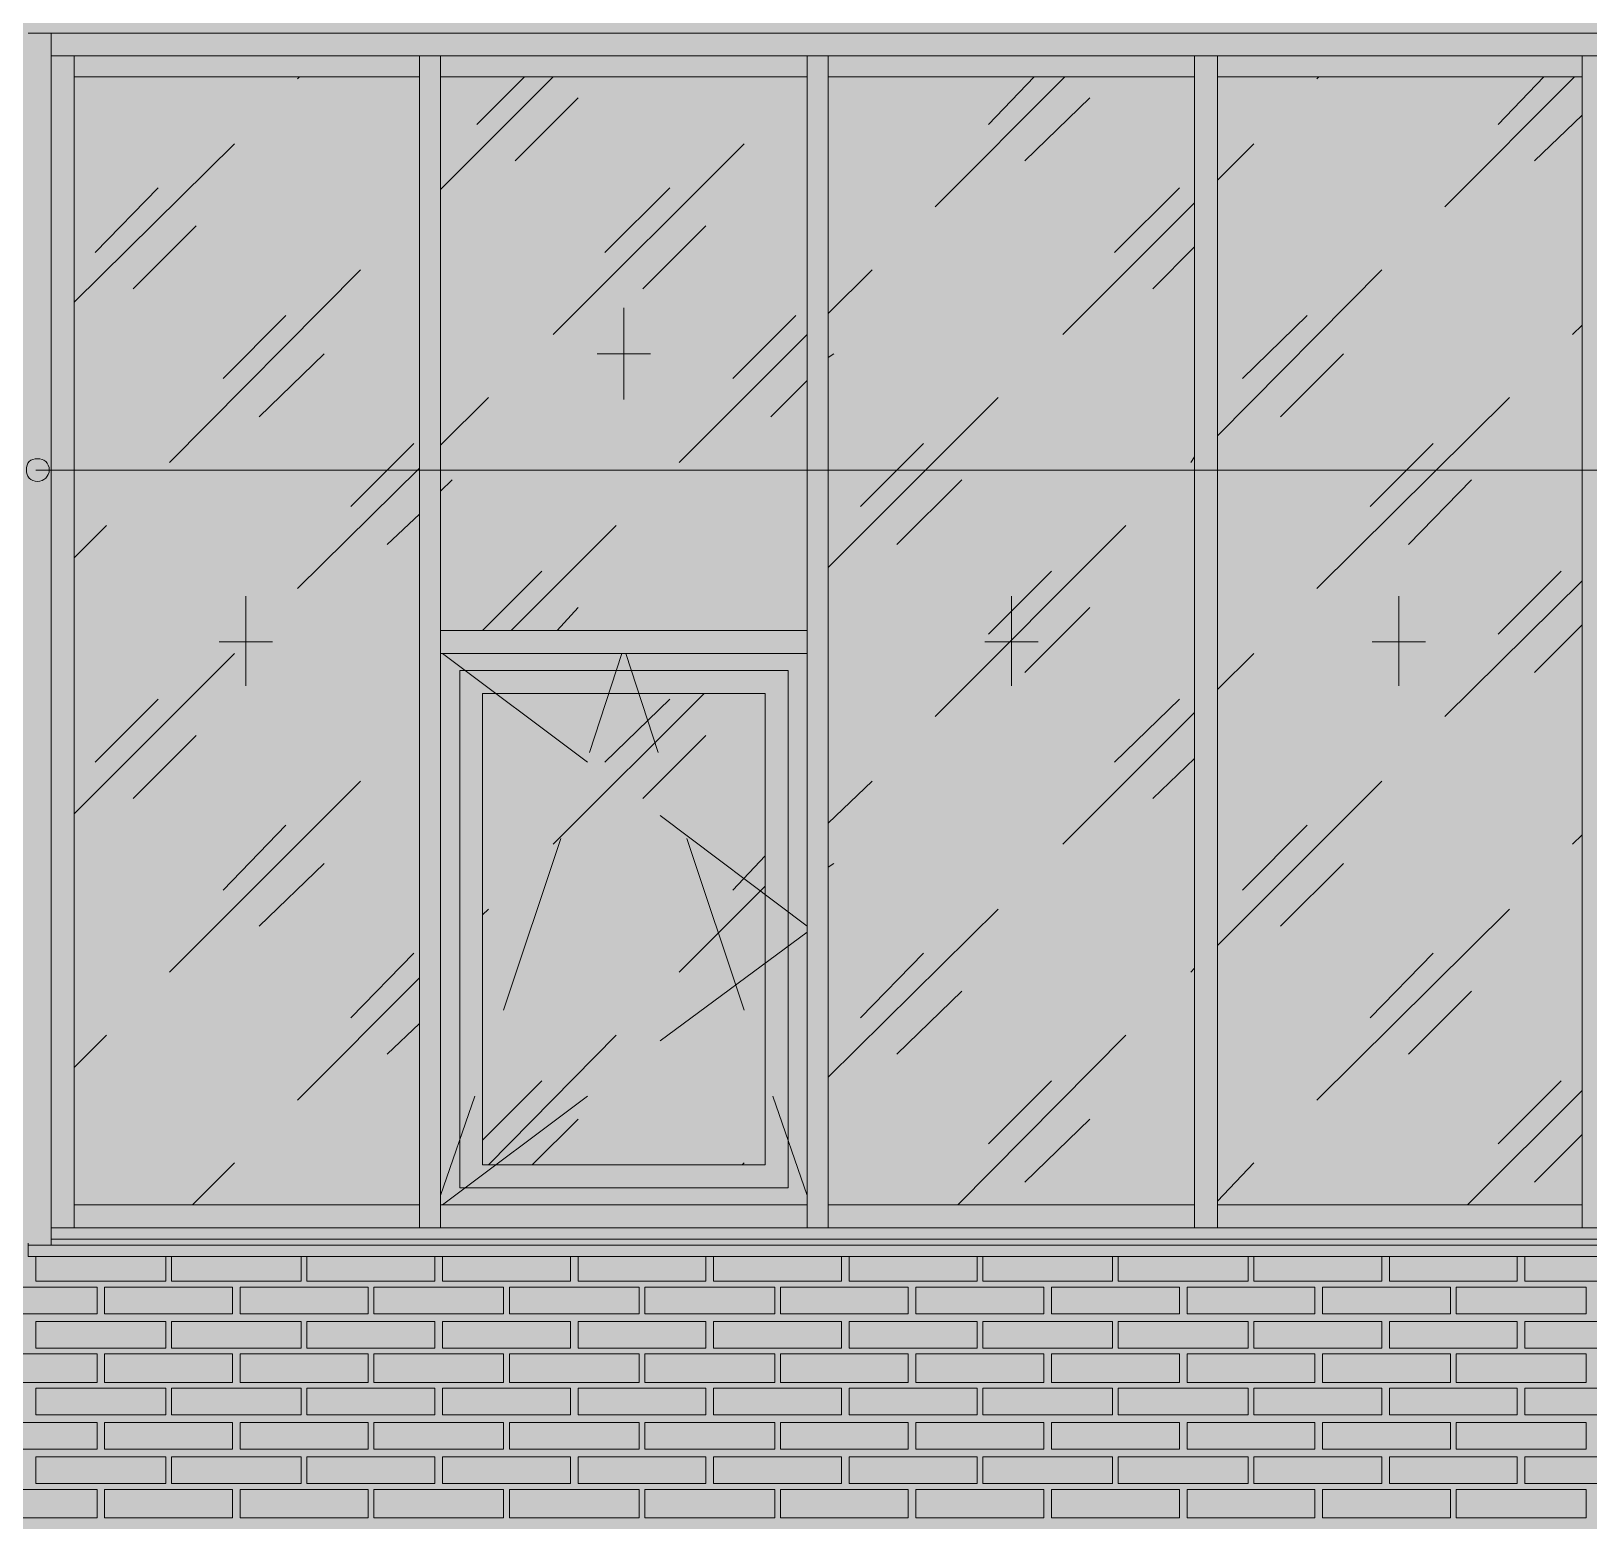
# Model space of a CAD drawing. Header units: millimetres. Extents: x -28928 to 100580, y -22867 to 36490.
# Drawn here: x -4180 to -728, y 24689 to 27991 of the extents above; entities that cross this region are included whole.
import ezdxf

# ---------------------------------------------------------------- set-up
doc = ezdxf.new("R2010")
doc.units = ezdxf.units.MM
doc.layers.add('PDF _Геометрия', color=7, linetype='Continuous', true_color=0x8f8e8d)
doc.layers.add('PDF _Сплошная заливка', color=7, linetype='Continuous', true_color=0xffffff)

msp = doc.modelspace()

# ---------------------------------------------------------------- hatches: boundary and pattern name
at = {"layer": 'PDF _Сплошная заливка', "true_color": 0xdcd6cf, "transparency": 33554559}
msp.add_hatch(color=254, dxfattribs=at).paths.add_polyline_path([(-18676.6, 16343.4), (-18676.6, 19592.6), (-17276.3, 19592.6), (-17276.3, 16343.4), (19112.6, 16343.4), (19112.6, 30089.1), (-21853.9, 30089.1), (-21853.9, 16343.4), (-21375.9, 16343.4), (-21375.9, 19592.6), (-19277.4, 19592.6), (-19277.4, 16343.4)])

# ---------------------------------------------------------------- linework, layer by layer
at = {"layer": 'PDF _Геометрия', "color": 7, "lineweight": 9}
for points in [[(-4135.5, 25299.9), (-4135.5, 25363.4), (-4135.5, 26636.8), (-4135.5, 27935.7), (-4084.7, 27935.7), (-4084.7, 26636.8), (-4084.7, 25338), (-4135.5, 25338), (-4135.5, 26636.8), (-4135.5, 27910.3), (-4135.5, 27986.4), (-4186.3, 27986.4)], [(-4186.3, 27986.4), (-2388.2, 27986.4), (1110.7, 27986.4), (3611.1, 27986.4), (3611.1, 25287.2), (3611.1, 25363.4), (3611.1, 26636.8), (3611.1, 27910.3), (3611.1, 27986.4), (3560.3, 27986.4), (3560.3, 27910.3), (3560.3, 26636.8), (3560.3, 25338), (3509.5, 25338), (3509.5, 26636.8), (3509.5, 27935.7), (3560.3, 27935.7), (3560.3, 26636.8), (3560.3, 25363.4), (3560.3, 25299.9)], [(-3589.7, 27884.9), (-3585.5, 27889.1)], [(-3272.4, 27639.5), (-3022.8, 27889.1)], [(-3192, 27783.4), (-3086.3, 27889.1)], [(-2176.6, 27601.4), (-1888.9, 27889.1)], [(-2058.2, 27783.4), (-1956.6, 27889.1)], [(-1330.5, 27884.9), (-1326.3, 27889.1)], [(-1047, 27601.4), (-759.3, 27889.1)], [(-928.6, 27783.4), (-827, 27889.1)], [(-3107.4, 27703), (-2967.8, 27842.6)], [(-1977.8, 27703), (-1833.9, 27842.6)], [(-848.2, 27703), (-742.4, 27804.5)], [(-4084.7, 27389.9), (-3729.3, 27741)], [(-3022.8, 27318), (-2599.7, 27741)], [(-1550.5, 27660.7), (-1470.1, 27741)], [(-4038.2, 27499.9), (-3898.6, 27643.7)], [(-2908.6, 27499.9), (-2764.7, 27643.7)], [(-1778.9, 27499.9), (-1635.1, 27643.7)], [(-1893.2, 27318), (-1601.3, 27609.9)], [(-3953.6, 27419.5), (-3813.9, 27559.1)], [(-2823.9, 27419.5), (-2684.3, 27559.1)], [(-1694.3, 27419.5), (-1601.3, 27512.6)], [(-3873.2, 27034.5), (-3450.1, 27461.8)], [(-2413.6, 27364.5), (-2316.3, 27461.8)], [(-1550.5, 27093.7), (-1186.6, 27461.8)], [(-2866.3, 27377.2), (-2866.3, 27174.1)], [(-3754.7, 27220.7), (-3615.1, 27360.3)], [(-2625.1, 27220.7), (-2485.5, 27360.3)], [(-1495.5, 27220.7), (-1351.6, 27360.3)], [(-2743.6, 27034.5), (-2460.1, 27318)], [(-763.6, 27318), (-742.4, 27339.1)], [(-3674.3, 27136), (-3530.5, 27275.7)], [(-2925.5, 27275.7), (-2807, 27275.7)], [(-2413.6, 27267.2), (-2400.9, 27275.7)], [(-1410.9, 27136), (-1271.3, 27275.7)], [(-2540.5, 27136), (-2460.1, 27216.4)], [(-3272.4, 27072.6), (-3166.6, 27178.4)], [(-2413.6, 26801.8), (-2037, 27178.4)], [(-1330.5, 26755.3), (-903.2, 27178.4)], [(-3471.3, 26937.2), (-3331.6, 27076.8)], [(-2341.6, 26937.2), (-2202, 27076.8)], [(-1212, 26937.2), (-1072.4, 27076.8)], [(-1609.7, 27034.5), (-1601.3, 27047.2)], [(-4169.3, 27017.6), (3729.5, 27017.6)], [(-3589.7, 26755.3), (-3318.9, 27021.8)], [(-3272.4, 26971), (-3247, 26996.4)], [(-2261.3, 26852.6), (-2117.4, 26996.4)], [(-1127.4, 26852.6), (-987.8, 26996.4)], [(-4084.7, 26823), (-4012.8, 26894.9)], [(-3390.9, 26852.6), (-3318.9, 26920.3)], [(-3115.9, 26662.2), (-2883.2, 26894.9)], [(-2176.6, 26471.8), (-1753.6, 26894.9)], [(-3179.3, 26662.2), (-3048.2, 26793.4)], [(-2058.2, 26653.7), (-1918.6, 26793.4)], [(-928.6, 26653.7), (-788.9, 26793.4)], [(-1047, 26471.8), (-742.4, 26772.2)], [(-3703.9, 26738.4), (-3703.9, 26539.5)], [(-2007.4, 26738.4), (-2007.4, 26539.5)], [(-1148.6, 26738.4), (-1148.6, 26539.5)], [(-3014.3, 26662.2), (-2967.8, 26713)], [(-1977.8, 26569.1), (-1833.9, 26713)], [(-848.2, 26569.1), (-742.4, 26674.9)], [(-3763.2, 26636.8), (-3644.7, 26636.8)], [(-2066.6, 26636.8), (-1948.2, 26636.8)], [(-1207.8, 26636.8), (-1089.3, 26636.8)], [(-4084.7, 26256), (-3729.3, 26611.4)], [(-3268.2, 26611.4), (-2946.6, 26370.3)], [(-2942.4, 26391.4), (-2870.5, 26611.4)], [(-2862, 26611.4), (-2790.1, 26391.4)], [(-1550.5, 26531), (-1470.1, 26611.4)], [(-3022.8, 26188.4), (-2688.6, 26522.6)], [(-4038.2, 26370.3), (-3898.6, 26509.9)], [(-2908.6, 26370.3), (-2764.7, 26509.9)], [(-1893.2, 26188.4), (-1601.3, 26480.3)], [(-1778.9, 26370.3), (-1635.1, 26509.9)], [(-3953.6, 26289.9), (-3813.9, 26429.5)], [(-2823.9, 26289.9), (-2684.3, 26429.5)], [(-1694.3, 26289.9), (-1601.3, 26378.7)], [(-3873.2, 25904.9), (-3450.1, 26328)], [(-2413.6, 26234.9), (-2316.3, 26328)], [(-1550.5, 25964.1), (-1186.6, 26328)], [(-2785.9, 26251.8), (-2460.1, 26006.4)], [(-3754.7, 26086.8), (-3615.1, 26230.7)], [(-1495.5, 26086.8), (-1351.6, 26230.7)], [(-763.6, 26188.4), (-742.4, 26209.5)], [(-3132.8, 25820.3), (-3005.9, 26201)], [(-2726.6, 26201), (-2599.7, 25820.3)], [(-3674.3, 26006.4), (-3530.5, 26146)], [(-2625.1, 26086.8), (-2553.2, 26163)], [(-2413.6, 26137.6), (-2400.9, 26146)], [(-1410.9, 26006.4), (-1271.3, 26146)], [(-2743.6, 25904.9), (-2553.2, 26095.3)], [(-3179.3, 26031.8), (-3166.6, 26044.5)], [(-2413.6, 25672.2), (-2037, 26044.5)], [(-1330.5, 25621.4), (-903.2, 26044.5)], [(-2785.9, 25752.6), (-2460.1, 25993.7)], [(-3471.3, 25803.4), (-3331.6, 25947.2)], [(-2341.6, 25803.4), (-2202, 25947.2)], [(-1212, 25803.4), (-1072.4, 25947.2)], [(-1609.7, 25904.9), (-1601.3, 25913.4)], [(-3589.7, 25621.4), (-3318.9, 25892.2)], [(-2261.3, 25723), (-2117.4, 25862.6)], [(-1127.4, 25723), (-987.8, 25862.6)], [(-3390.9, 25723), (-3318.9, 25790.7)], [(-4084.7, 25693.4), (-4012.8, 25765.3)], [(-3166.6, 25477.6), (-2883.2, 25765.3)], [(-2125.9, 25388.7), (-1753.6, 25765.3)], [(-3179.3, 25532.6), (-3048.2, 25663.7)], [(-2058.2, 25524.1), (-1918.6, 25663.7)], [(-928.6, 25524.1), (-788.9, 25663.7)], [(-3272.4, 25409.9), (-3196.3, 25629.9)], [(-3268.2, 25388.7), (-2946.6, 25629.9)], [(-2536.3, 25629.9), (-2460.1, 25409.9)], [(-996.3, 25388.7), (-742.4, 25642.6)], [(-3069.3, 25477.6), (-2967.8, 25579.1)], [(-1977.8, 25439.5), (-1833.9, 25579.1)], [(-848.2, 25439.5), (-742.4, 25545.3)], [(-3822.4, 25388.7), (-3729.3, 25481.8)], [(-2603.9, 25477.6), (-2599.7, 25481.8)], [(-1550.5, 25397.2), (-1470.1, 25481.8)], [(3560.3, 25338), (-4135.5, 25338)], [(3560.3, 25312.6), (-4135.5, 25312.6), (3560.3, 25312.6)], [(3560.3, 25312.6), (-4135.5, 25312.6)], [(3611.1, 25304.1), (3611.1, 25299.9), (-4186.3, 25299.9), (-4186.3, 25304.1)], [(3611.1, 25299.9), (3611.1, 25274.5), (-4186.3, 25274.5), (-4186.3, 25299.9)]]:
    msp.add_lwpolyline(points, dxfattribs=at)
for points in [[(-4135.5, 27986.4), (-4110.1, 27986.4), (-3297.8, 27986.4), (-2434.7, 27986.4), (-1575.9, 27986.4), (-717, 27986.4), (141.8, 27986.4), (1000.7, 27986.4), (1859.5, 27986.4), (2718.4, 27986.4), (3534.9, 27986.4), (3560.3, 27986.4), (3560.3, 27935.7), (3534.9, 27935.7), (2718.4, 27935.7), (1859.5, 27935.7), (1000.7, 27935.7), (141.8, 27935.7), (-717, 27935.7), (-1575.9, 27935.7), (-2434.7, 27935.7), (-3297.8, 27935.7), (-4110.1, 27935.7), (-4135.5, 27935.7)], [(-3318.9, 27889.1), (-4084.7, 27889.1), (-4084.7, 27935.7), (-3318.9, 27935.7)], [(-3318.9, 26636.8), (-3318.9, 27935.7), (-3272.4, 27935.7), (-3272.4, 26636.8), (-3272.4, 25338), (-3318.9, 25338)], [(-2460.1, 27889.1), (-3272.4, 27889.1), (-3272.4, 27935.7), (-2460.1, 27935.7)], [(-2460.1, 26636.8), (-2460.1, 27935.7), (-2413.6, 27935.7), (-2413.6, 26636.8), (-2413.6, 25338), (-2460.1, 25338)], [(-1601.3, 27889.1), (-2413.6, 27889.1), (-2413.6, 27935.7), (-1601.3, 27935.7)], [(-1601.3, 26636.8), (-1601.3, 27935.7), (-1550.5, 27935.7), (-1550.5, 26636.8), (-1550.5, 25338), (-1601.3, 25338)], [(-742.4, 27889.1), (-1550.5, 27889.1), (-1550.5, 27935.7), (-742.4, 27935.7)], [(-742.4, 26636.8), (-742.4, 27935.7), (-691.6, 27935.7), (-691.6, 26636.8), (-691.6, 25338), (-742.4, 25338)], [(-2460.1, 26611.4), (-3272.4, 26611.4), (-3272.4, 26662.2), (-2460.1, 26662.2)], [(-3230.1, 26573.4), (-2502.4, 26573.4), (-2502.4, 25426.8), (-3230.1, 25426.8)], [(-2502.4, 26573.4), (-2502.4, 25426.8), (-3230.1, 25426.8), (-3230.1, 26573.4)], [(-2553.2, 26522.6), (-3179.3, 26522.6), (-3179.3, 25477.6), (-2553.2, 25477.6)], [(-3179.3, 25477.6), (-3179.3, 26522.6), (-2553.2, 26522.6), (-2553.2, 25477.6)], [(-3318.9, 25338), (-4084.7, 25338), (-4084.7, 25388.7), (-3318.9, 25388.7)], [(-2460.1, 25338), (-3272.4, 25338), (-3272.4, 25388.7), (-2460.1, 25388.7)], [(-1601.3, 25338), (-2413.6, 25338), (-2413.6, 25388.7), (-1601.3, 25388.7)], [(-742.4, 25338), (-1550.5, 25338), (-1550.5, 25388.7), (-742.4, 25388.7)]]:
    msp.add_lwpolyline(points, close=True, dxfattribs=at)
at = {"layer": 'PDF _Геометрия', "lineweight": 9}
for points in [[(-3881.6, 25274.5), (-3881.6, 25219.5), (-4169.3, 25219.5), (-4169.3, 25274.5)], [(-3581.3, 25274.5), (-3581.3, 25219.5), (-3868.9, 25219.5), (-3868.9, 25274.5)], [(-3285.1, 25274.5), (-3285.1, 25219.5), (-3568.6, 25219.5), (-3568.6, 25274.5)], [(-2984.7, 25274.5), (-2984.7, 25219.5), (-3268.2, 25219.5), (-3268.2, 25274.5)], [(-2684.3, 25274.5), (-2684.3, 25219.5), (-2967.8, 25219.5), (-2967.8, 25274.5)], [(-2383.9, 25274.5), (-2383.9, 25219.5), (-2667.4, 25219.5), (-2667.4, 25274.5)], [(-2083.6, 25274.5), (-2083.6, 25219.5), (-2367, 25219.5), (-2367, 25274.5)], [(-1783.2, 25274.5), (-1783.2, 25219.5), (-2070.9, 25219.5), (-2070.9, 25274.5)], [(-1482.8, 25274.5), (-1482.8, 25219.5), (-1770.5, 25219.5), (-1770.5, 25274.5)], [(-1186.6, 25274.5), (-1186.6, 25219.5), (-1470.1, 25219.5), (-1470.1, 25274.5)], [(-886.3, 25274.5), (-886.3, 25219.5), (-1169.7, 25219.5), (-1169.7, 25274.5)], [(-585.9, 25274.5), (-585.9, 25219.5), (-869.3, 25219.5), (-869.3, 25274.5)]]:
    msp.add_lwpolyline(points, dxfattribs=at)
for points in [[(-4033.9, 25147.6), (-4173.6, 25147.6), (-4317.4, 25147.6), (-4317.4, 25206.8), (-4173.6, 25206.8), (-4033.9, 25206.8)], [(-3733.6, 25147.6), (-3877.4, 25147.6), (-4017, 25147.6), (-4017, 25206.8), (-3877.4, 25206.8), (-3733.6, 25206.8)], [(-3433.2, 25147.6), (-3577, 25147.6), (-3716.6, 25147.6), (-3716.6, 25206.8), (-3577, 25206.8), (-3433.2, 25206.8)], [(-3132.8, 25147.6), (-3276.6, 25147.6), (-3420.5, 25147.6), (-3420.5, 25206.8), (-3276.6, 25206.8), (-3132.8, 25206.8)], [(-2832.4, 25147.6), (-2976.3, 25147.6), (-3120.1, 25147.6), (-3120.1, 25206.8), (-2976.3, 25206.8), (-2832.4, 25206.8)], [(-2532, 25147.6), (-2675.9, 25147.6), (-2819.7, 25147.6), (-2819.7, 25206.8), (-2675.9, 25206.8), (-2532, 25206.8)], [(-2235.9, 25147.6), (-2375.5, 25147.6), (-2519.3, 25147.6), (-2519.3, 25206.8), (-2375.5, 25206.8), (-2235.9, 25206.8)], [(-1935.5, 25147.6), (-2075.1, 25147.6), (-2218.9, 25147.6), (-2218.9, 25206.8), (-2075.1, 25206.8), (-1935.5, 25206.8)], [(-1635.1, 25147.6), (-1778.9, 25147.6), (-1918.6, 25147.6), (-1918.6, 25206.8), (-1778.9, 25206.8), (-1635.1, 25206.8)], [(-1334.7, 25147.6), (-1478.6, 25147.6), (-1618.2, 25147.6), (-1618.2, 25206.8), (-1478.6, 25206.8), (-1334.7, 25206.8)], [(-1034.3, 25147.6), (-1178.2, 25147.6), (-1317.8, 25147.6), (-1317.8, 25206.8), (-1178.2, 25206.8), (-1034.3, 25206.8)], [(-733.9, 25147.6), (-877.8, 25147.6), (-1021.6, 25147.6), (-1021.6, 25206.8), (-877.8, 25206.8), (-733.9, 25206.8)], [(-3881.6, 25130.7), (-3881.6, 25071.4), (-4169.3, 25071.4), (-4169.3, 25130.7)], [(-3581.3, 25130.7), (-3581.3, 25071.4), (-3868.9, 25071.4), (-3868.9, 25130.7)], [(-3285.1, 25130.7), (-3285.1, 25071.4), (-3568.6, 25071.4), (-3568.6, 25130.7)], [(-2984.7, 25130.7), (-2984.7, 25071.4), (-3268.2, 25071.4), (-3268.2, 25130.7)], [(-2684.3, 25130.7), (-2684.3, 25071.4), (-2967.8, 25071.4), (-2967.8, 25130.7)], [(-2383.9, 25130.7), (-2383.9, 25071.4), (-2667.4, 25071.4), (-2667.4, 25130.7)], [(-2083.6, 25130.7), (-2083.6, 25071.4), (-2367, 25071.4), (-2367, 25130.7)], [(-1783.2, 25130.7), (-1783.2, 25071.4), (-2070.9, 25071.4), (-2070.9, 25130.7)], [(-1482.8, 25130.7), (-1482.8, 25071.4), (-1770.5, 25071.4), (-1770.5, 25130.7)], [(-1186.6, 25130.7), (-1186.6, 25071.4), (-1470.1, 25071.4), (-1470.1, 25130.7)], [(-886.3, 25130.7), (-886.3, 25071.4), (-1169.7, 25071.4), (-1169.7, 25130.7)], [(-585.9, 25130.7), (-585.9, 25071.4), (-869.3, 25071.4), (-869.3, 25130.7)], [(-4033.9, 24995.3), (-4173.6, 24995.3), (-4317.4, 24995.3), (-4317.4, 25058.7), (-4173.6, 25058.7), (-4033.9, 25058.7)], [(-3733.6, 24995.3), (-3877.4, 24995.3), (-4017, 24995.3), (-4017, 25058.7), (-3877.4, 25058.7), (-3733.6, 25058.7)], [(-3433.2, 24995.3), (-3577, 24995.3), (-3716.6, 24995.3), (-3716.6, 25058.7), (-3577, 25058.7), (-3433.2, 25058.7)], [(-3132.8, 24995.3), (-3276.6, 24995.3), (-3420.5, 24995.3), (-3420.5, 25058.7), (-3276.6, 25058.7), (-3132.8, 25058.7)], [(-2832.4, 24995.3), (-2976.3, 24995.3), (-3120.1, 24995.3), (-3120.1, 25058.7), (-2976.3, 25058.7), (-2832.4, 25058.7)], [(-2532, 24995.3), (-2675.9, 24995.3), (-2819.7, 24995.3), (-2819.7, 25058.7), (-2675.9, 25058.7), (-2532, 25058.7)], [(-2235.9, 24995.3), (-2375.5, 24995.3), (-2519.3, 24995.3), (-2519.3, 25058.7), (-2375.5, 25058.7), (-2235.9, 25058.7)], [(-1935.5, 24995.3), (-2075.1, 24995.3), (-2218.9, 24995.3), (-2218.9, 25058.7), (-2075.1, 25058.7), (-1935.5, 25058.7)], [(-1635.1, 24995.3), (-1778.9, 24995.3), (-1918.6, 24995.3), (-1918.6, 25058.7), (-1778.9, 25058.7), (-1635.1, 25058.7)], [(-1334.7, 24995.3), (-1478.6, 24995.3), (-1618.2, 24995.3), (-1618.2, 25058.7), (-1478.6, 25058.7), (-1334.7, 25058.7)], [(-1034.3, 24995.3), (-1178.2, 24995.3), (-1317.8, 24995.3), (-1317.8, 25058.7), (-1178.2, 25058.7), (-1034.3, 25058.7)], [(-733.9, 24995.3), (-877.8, 24995.3), (-1021.6, 24995.3), (-1021.6, 25058.7), (-877.8, 25058.7), (-733.9, 25058.7)], [(-3881.6, 24982.6), (-3881.6, 24923.4), (-4169.3, 24923.4), (-4169.3, 24982.6)], [(-3581.3, 24982.6), (-3581.3, 24923.4), (-3868.9, 24923.4), (-3868.9, 24982.6)], [(-3285.1, 24982.6), (-3285.1, 24923.4), (-3568.6, 24923.4), (-3568.6, 24982.6)], [(-2984.7, 24982.6), (-2984.7, 24923.4), (-3268.2, 24923.4), (-3268.2, 24982.6)], [(-2684.3, 24982.6), (-2684.3, 24923.4), (-2967.8, 24923.4), (-2967.8, 24982.6)], [(-2383.9, 24982.6), (-2383.9, 24923.4), (-2667.4, 24923.4), (-2667.4, 24982.6)], [(-2083.6, 24982.6), (-2083.6, 24923.4), (-2367, 24923.4), (-2367, 24982.6)], [(-1783.2, 24982.6), (-1783.2, 24923.4), (-2070.9, 24923.4), (-2070.9, 24982.6)], [(-1482.8, 24982.6), (-1482.8, 24923.4), (-1770.5, 24923.4), (-1770.5, 24982.6)], [(-1186.6, 24982.6), (-1186.6, 24923.4), (-1470.1, 24923.4), (-1470.1, 24982.6)], [(-886.3, 24982.6), (-886.3, 24923.4), (-1169.7, 24923.4), (-1169.7, 24982.6)], [(-585.9, 24982.6), (-585.9, 24923.4), (-869.3, 24923.4), (-869.3, 24982.6)], [(-4033.9, 24847.2), (-4173.6, 24847.2), (-4317.4, 24847.2), (-4317.4, 24906.4), (-4173.6, 24906.4), (-4033.9, 24906.4)], [(-3733.6, 24847.2), (-3877.4, 24847.2), (-4017, 24847.2), (-4017, 24906.4), (-3877.4, 24906.4), (-3733.6, 24906.4)], [(-3433.2, 24847.2), (-3577, 24847.2), (-3716.6, 24847.2), (-3716.6, 24906.4), (-3577, 24906.4), (-3433.2, 24906.4)], [(-3132.8, 24847.2), (-3276.6, 24847.2), (-3420.5, 24847.2), (-3420.5, 24906.4), (-3276.6, 24906.4), (-3132.8, 24906.4)], [(-2832.4, 24847.2), (-2976.3, 24847.2), (-3120.1, 24847.2), (-3120.1, 24906.4), (-2976.3, 24906.4), (-2832.4, 24906.4)], [(-2532, 24847.2), (-2675.9, 24847.2), (-2819.7, 24847.2), (-2819.7, 24906.4), (-2675.9, 24906.4), (-2532, 24906.4)], [(-2235.9, 24847.2), (-2375.5, 24847.2), (-2519.3, 24847.2), (-2519.3, 24906.4), (-2375.5, 24906.4), (-2235.9, 24906.4)], [(-1935.5, 24847.2), (-2075.1, 24847.2), (-2218.9, 24847.2), (-2218.9, 24906.4), (-2075.1, 24906.4), (-1935.5, 24906.4)], [(-1635.1, 24847.2), (-1778.9, 24847.2), (-1918.6, 24847.2), (-1918.6, 24906.4), (-1778.9, 24906.4), (-1635.1, 24906.4)], [(-1334.7, 24847.2), (-1478.6, 24847.2), (-1618.2, 24847.2), (-1618.2, 24906.4), (-1478.6, 24906.4), (-1334.7, 24906.4)], [(-1034.3, 24847.2), (-1178.2, 24847.2), (-1317.8, 24847.2), (-1317.8, 24906.4), (-1178.2, 24906.4), (-1034.3, 24906.4)], [(-733.9, 24847.2), (-877.8, 24847.2), (-1021.6, 24847.2), (-1021.6, 24906.4), (-877.8, 24906.4), (-733.9, 24906.4)], [(-3881.6, 24830.3), (-3881.6, 24771), (-4169.3, 24771), (-4169.3, 24830.3)], [(-3581.3, 24830.3), (-3581.3, 24771), (-3868.9, 24771), (-3868.9, 24830.3)], [(-3285.1, 24830.3), (-3285.1, 24771), (-3568.6, 24771), (-3568.6, 24830.3)], [(-2984.7, 24830.3), (-2984.7, 24771), (-3268.2, 24771), (-3268.2, 24830.3)], [(-2684.3, 24830.3), (-2684.3, 24771), (-2967.8, 24771), (-2967.8, 24830.3)], [(-2383.9, 24830.3), (-2383.9, 24771), (-2667.4, 24771), (-2667.4, 24830.3)], [(-2083.6, 24830.3), (-2083.6, 24771), (-2367, 24771), (-2367, 24830.3)], [(-1783.2, 24830.3), (-1783.2, 24771), (-2070.9, 24771), (-2070.9, 24830.3)], [(-1482.8, 24830.3), (-1482.8, 24771), (-1770.5, 24771), (-1770.5, 24830.3)], [(-1186.6, 24830.3), (-1186.6, 24771), (-1470.1, 24771), (-1470.1, 24830.3)], [(-886.3, 24830.3), (-886.3, 24771), (-1169.7, 24771), (-1169.7, 24830.3)], [(-585.9, 24830.3), (-585.9, 24771), (-869.3, 24771), (-869.3, 24830.3)], [(-4033.9, 24694.9), (-4173.6, 24694.9), (-4317.4, 24694.9), (-4317.4, 24758.4), (-4173.6, 24758.4), (-4033.9, 24758.4)], [(-3733.6, 24694.9), (-3877.4, 24694.9), (-4017, 24694.9), (-4017, 24758.4), (-3877.4, 24758.4), (-3733.6, 24758.4)], [(-3433.2, 24694.9), (-3577, 24694.9), (-3716.6, 24694.9), (-3716.6, 24758.4), (-3577, 24758.4), (-3433.2, 24758.4)], [(-3132.8, 24694.9), (-3276.6, 24694.9), (-3420.5, 24694.9), (-3420.5, 24758.4), (-3276.6, 24758.4), (-3132.8, 24758.4)], [(-2832.4, 24694.9), (-2976.3, 24694.9), (-3120.1, 24694.9), (-3120.1, 24758.4), (-2976.3, 24758.4), (-2832.4, 24758.4)], [(-2532, 24694.9), (-2675.9, 24694.9), (-2819.7, 24694.9), (-2819.7, 24758.4), (-2675.9, 24758.4), (-2532, 24758.4)], [(-2235.9, 24694.9), (-2375.5, 24694.9), (-2519.3, 24694.9), (-2519.3, 24758.4), (-2375.5, 24758.4), (-2235.9, 24758.4)], [(-1935.5, 24694.9), (-2075.1, 24694.9), (-2218.9, 24694.9), (-2218.9, 24758.4), (-2075.1, 24758.4), (-1935.5, 24758.4)], [(-1635.1, 24694.9), (-1778.9, 24694.9), (-1918.6, 24694.9), (-1918.6, 24758.4), (-1778.9, 24758.4), (-1635.1, 24758.4)], [(-1334.7, 24694.9), (-1478.6, 24694.9), (-1618.2, 24694.9), (-1618.2, 24758.4), (-1478.6, 24758.4), (-1334.7, 24758.4)], [(-1034.3, 24694.9), (-1178.2, 24694.9), (-1317.8, 24694.9), (-1317.8, 24758.4), (-1178.2, 24758.4), (-1034.3, 24758.4)], [(-733.9, 24694.9), (-877.8, 24694.9), (-1021.6, 24694.9), (-1021.6, 24758.4), (-877.8, 24758.4), (-733.9, 24758.4)]]:
    msp.add_lwpolyline(points, close=True, dxfattribs=at)
at = {"layer": 'PDF _Геометрия', "color": 7, "lineweight": 9}
for points in [[(-4190.5, 27017.6), (-4190.5, 27034.5), (-4182, 27043), (-4165.1, 27043)], [(-4190.5, 27017.6), (-4190.5, 27034.5), (-4182, 27043), (-4165.1, 27043)], [(-4165.1, 27043), (-4152.4, 27043), (-4139.7, 27034.5), (-4139.7, 27017.6)], [(-4165.1, 27043), (-4152.4, 27043), (-4139.7, 27034.5), (-4139.7, 27017.6)], [(-4165.1, 26992.2), (-4182, 26992.2), (-4190.5, 27004.9), (-4190.5, 27017.6)], [(-4165.1, 26992.2), (-4182, 26992.2), (-4190.5, 27004.9), (-4190.5, 27017.6)], [(-4139.7, 27017.6), (-4139.7, 27004.9), (-4152.4, 26992.2), (-4165.1, 26992.2)], [(-4139.7, 27017.6), (-4139.7, 27004.9), (-4152.4, 26992.2), (-4165.1, 26992.2)]]:
    msp.add_open_spline(points, degree=3, dxfattribs=at)
at = {"layer": 'PDF _Сплошная заливка', "lineweight": 9, "transparency": 33554559}
for points in [[(-4084.7, 27889.1), (-4084.7, 25388.7), (-3318.9, 27889.1), (-3318.9, 25388.7)], [(-3272.4, 27889.1), (-3272.4, 26662.2), (-2460.1, 27889.1), (-2460.1, 26662.2)], [(-2413.6, 27889.1), (-2413.6, 25388.7), (-1601.3, 27889.1), (-1601.3, 25388.7)], [(-1550.5, 27889.1), (-1550.5, 25388.7), (-742.4, 27889.1), (-742.4, 25388.7)], [(-3179.3, 26522.6), (-3179.3, 25477.6), (-2553.2, 26522.6), (-2553.2, 25477.6)]]:
    msp.add_solid(points, dxfattribs=at)

doc.saveas('drawing.dxf')
